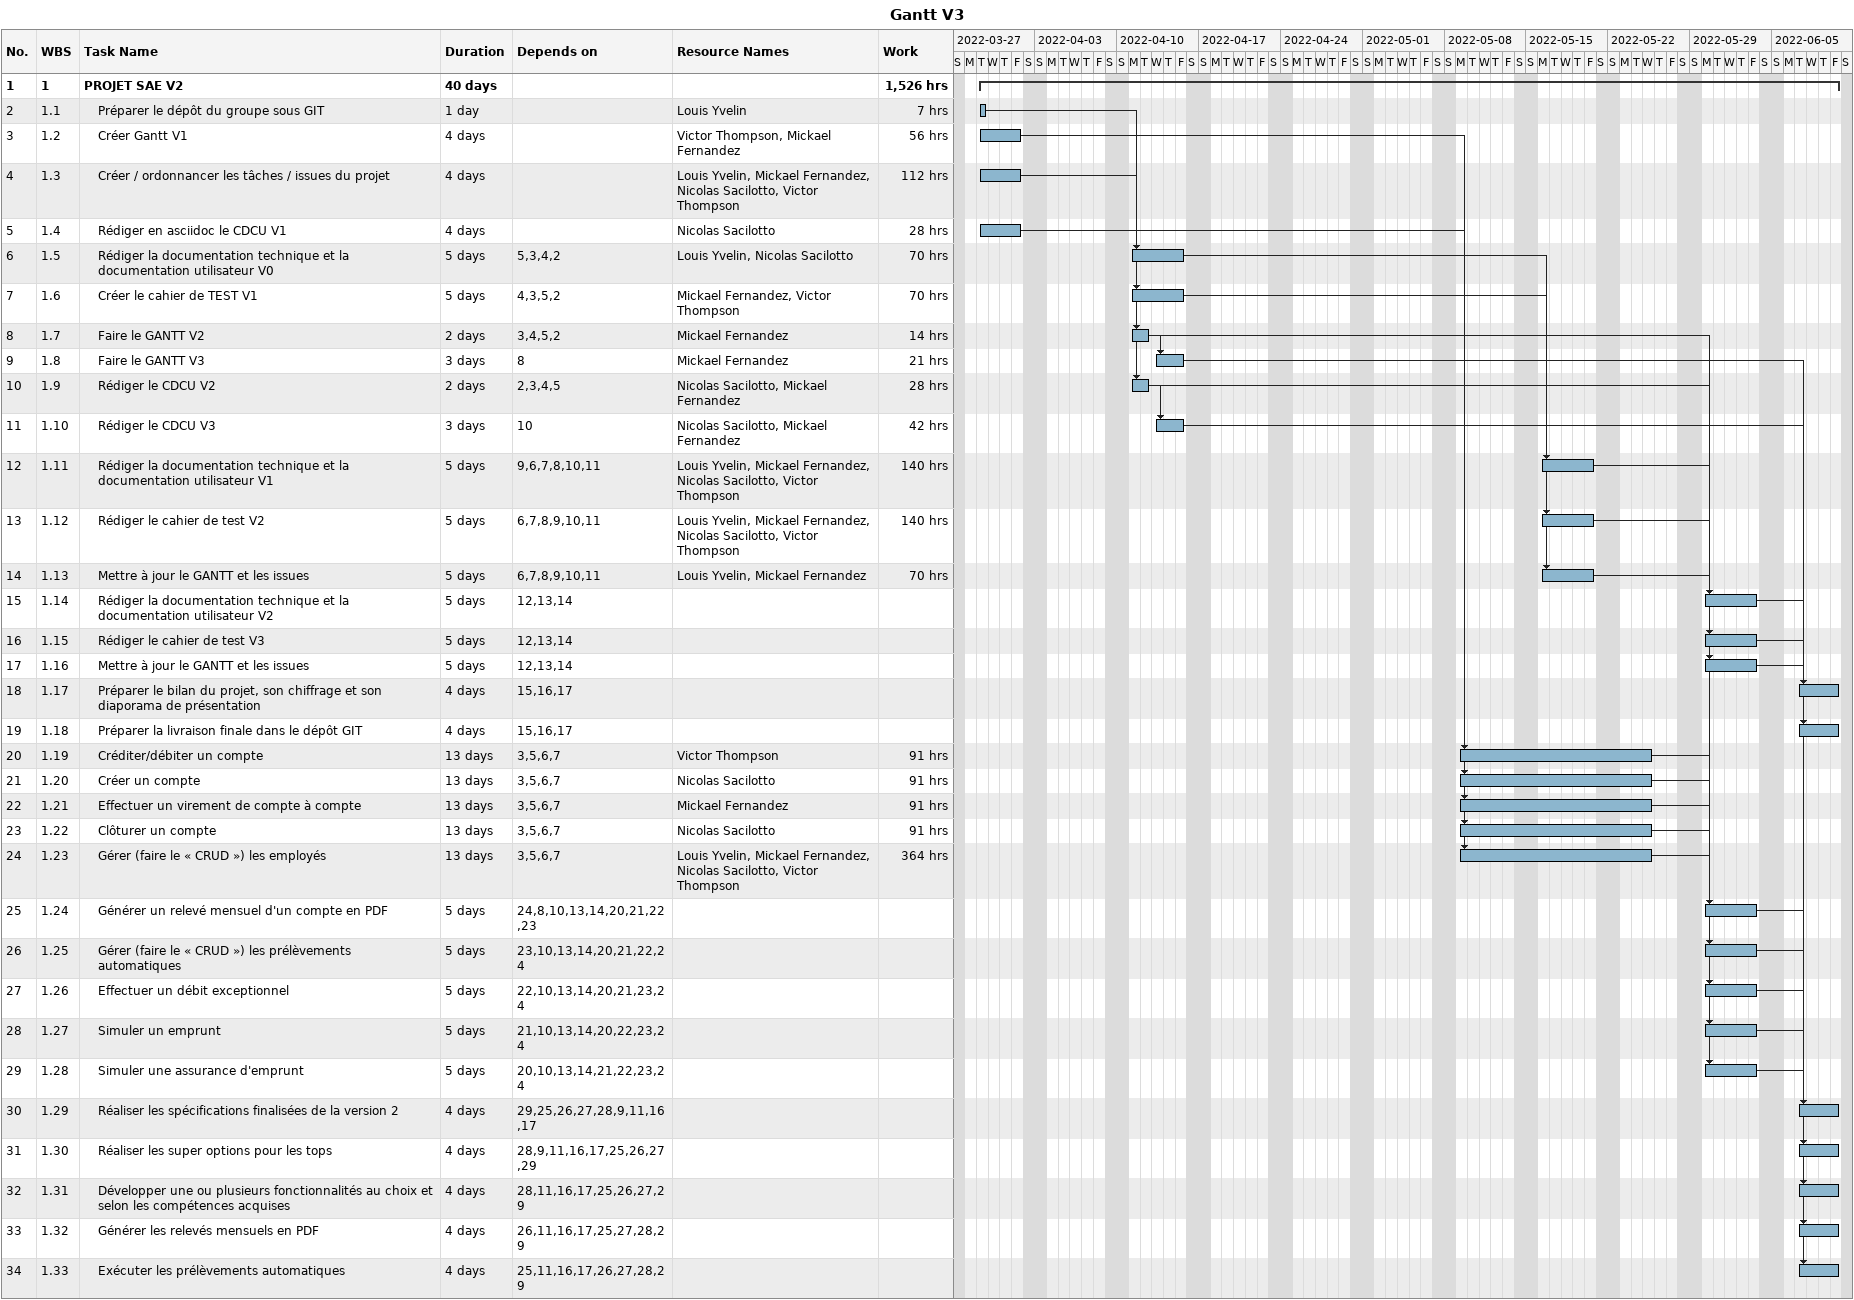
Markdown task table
Gantt V3

| ID | WBS | Task | Duration | Start | Finish | Predecessors | Resources | Work (h) |
|---|---|---|---|---|---|---|---|---|
| 1 | 1 | **PROJET SAE V2** | 40d | 2022-03-29 | 2022-06-10 |  |  | 1526 |
| 2 | 1.1 | Préparer le dépôt du groupe sous GIT | 1d | 2022-03-29 | 2022-03-29 |  | Louis Yvelin | 7 |
| 3 | 1.2 | Créer Gantt V1 | 4d | 2022-03-29 | 2022-04-01 |  | Victor Thompson, Mickael Fernandez | 56 |
| 4 | 1.3 | Créer / ordonnancer les tâches / issues du projet | 4d | 2022-03-29 | 2022-04-01 |  | Louis Yvelin, Mickael Fernandez, Nicolas Sacilotto, Victor Thompson | 112 |
| 5 | 1.4 | Rédiger en asciidoc le CDCU V1 | 4d | 2022-03-29 | 2022-04-01 |  | Nicolas Sacilotto | 28 |
| 6 | 1.5 | Rédiger la documentation technique et la documentation utilisateur V0 | 5d | 2022-04-11 | 2022-04-15 | 5, 3, 4, 2 | Louis Yvelin, Nicolas Sacilotto | 70 |
| 7 | 1.6 | Créer le cahier de TEST V1 | 5d | 2022-04-11 | 2022-04-15 | 4, 3, 5, 2 | Mickael Fernandez, Victor Thompson | 70 |
| 8 | 1.7 | Faire le GANTT V2 | 2d | 2022-04-11 | 2022-04-12 | 3, 4, 5, 2 | Mickael Fernandez | 14 |
| 9 | 1.8 | Faire le GANTT V3 | 3d | 2022-04-13 | 2022-04-15 | 8 | Mickael Fernandez | 21 |
| 10 | 1.9 | Rédiger le CDCU V2 | 2d | 2022-04-11 | 2022-04-12 | 2, 3, 4, 5 | Nicolas Sacilotto, Mickael Fernandez | 28 |
| 11 | 1.10 | Rédiger le CDCU V3 | 3d | 2022-04-13 | 2022-04-15 | 10 | Nicolas Sacilotto, Mickael Fernandez | 42 |
| 12 | 1.11 | Rédiger la documentation technique et la documentation utilisateur V1 | 5d | 2022-05-16 | 2022-05-20 | 9, 6, 7, 8, 10, 11 | Louis Yvelin, Mickael Fernandez, Nicolas Sacilotto, Victor Thompson | 140 |
| 13 | 1.12 | Rédiger le cahier de test V2 | 5d | 2022-05-16 | 2022-05-20 | 6, 7, 8, 9, 10, 11 | Louis Yvelin, Mickael Fernandez, Nicolas Sacilotto, Victor Thompson | 140 |
| 14 | 1.13 | Mettre à jour le GANTT et les issues | 5d | 2022-05-16 | 2022-05-20 | 6, 7, 8, 9, 10, 11 | Louis Yvelin, Mickael Fernandez | 70 |
| 15 | 1.14 | Rédiger la documentation technique et la documentation utilisateur V2 | 5d | 2022-05-30 | 2022-06-03 | 12, 13, 14 |  |  |
| 16 | 1.15 | Rédiger le cahier de test V3 | 5d | 2022-05-30 | 2022-06-03 | 12, 13, 14 |  |  |
| 17 | 1.16 | Mettre à jour le GANTT et les issues | 5d | 2022-05-30 | 2022-06-03 | 12, 13, 14 |  |  |
| 18 | 1.17 | Préparer le bilan du projet, son chiffrage et son diaporama de présentation | 4d | 2022-06-07 | 2022-06-10 | 15, 16, 17 |  |  |
| 19 | 1.18 | Préparer la livraison finale dans le dépôt GIT | 4d | 2022-06-07 | 2022-06-10 | 15, 16, 17 |  |  |
| 20 | 1.19 | Créditer/débiter un compte | 13d | 2022-05-09 | 2022-05-25 | 3, 5, 6, 7 | Victor Thompson | 91 |
| 21 | 1.20 | Créer un compte | 13d | 2022-05-09 | 2022-05-25 | 3, 5, 6, 7 | Nicolas Sacilotto | 91 |
| 22 | 1.21 | Effectuer un virement de compte à compte | 13d | 2022-05-09 | 2022-05-25 | 3, 5, 6, 7 | Mickael Fernandez | 91 |
| 23 | 1.22 | Clôturer un compte | 13d | 2022-05-09 | 2022-05-25 | 3, 5, 6, 7 | Nicolas Sacilotto | 91 |
| 24 | 1.23 | Gérer (faire le « CRUD ») les employés | 13d | 2022-05-09 | 2022-05-25 | 3, 5, 6, 7 | Louis Yvelin, Mickael Fernandez, Nicolas Sacilotto, Victor Thompson | 364 |
| 25 | 1.24 | Générer un relevé mensuel d'un compte en PDF | 5d | 2022-05-30 | 2022-06-03 | 24, 8, 10, 13, 14, 20, 21, 22, 23 |  |  |
| 26 | 1.25 | Gérer (faire le « CRUD ») les prélèvements automatiques | 5d | 2022-05-30 | 2022-06-03 | 23, 10, 13, 14, 20, 21, 22, 24 |  |  |
| 27 | 1.26 | Effectuer un débit exceptionnel | 5d | 2022-05-30 | 2022-06-03 | 22, 10, 13, 14, 20, 21, 23, 24 |  |  |
| 28 | 1.27 | Simuler un emprunt | 5d | 2022-05-30 | 2022-06-03 | 21, 10, 13, 14, 20, 22, 23, 24 |  |  |
| 29 | 1.28 | Simuler une assurance d'emprunt | 5d | 2022-05-30 | 2022-06-03 | 20, 10, 13, 14, 21, 22, 23, 24 |  |  |
| 30 | 1.29 | Réaliser les spécifications finalisées de la version 2 | 4d | 2022-06-07 | 2022-06-10 | 29, 25, 26, 27, 28, 9, 11, 16, 17 |  |  |
| 31 | 1.30 | Réaliser les super options pour les tops | 4d | 2022-06-07 | 2022-06-10 | 28, 9, 11, 16, 17, 25, 26, 27, 29 |  |  |
| 32 | 1.31 | Développer une ou plusieurs fonctionnalités au choix et selon les compétences acquises | 4d | 2022-06-07 | 2022-06-10 | 28, 11, 16, 17, 25, 26, 27, 29 |  |  |
| 33 | 1.32 | Générer les relevés mensuels en PDF | 4d | 2022-06-07 | 2022-06-10 | 26, 11, 16, 17, 25, 27, 28, 29 |  |  |
| 34 | 1.33 | Exécuter les prélèvements automatiques | 4d | 2022-06-07 | 2022-06-10 | 25, 11, 16, 17, 26, 27, 28, 29 |  |  |
